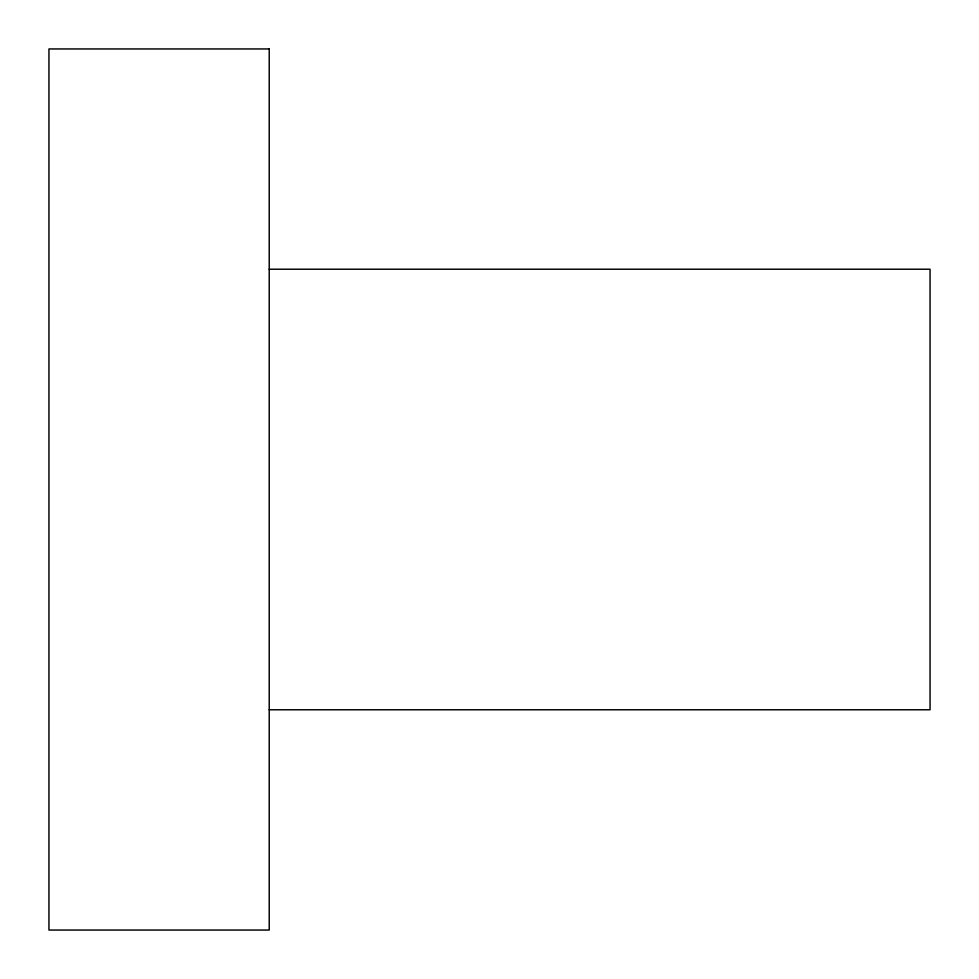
<?xml version="1.0" encoding="UTF-8"?>
<svg xmlns="http://www.w3.org/2000/svg" width="979" height="979" viewBox="0 0 979 979"><rect width="100%" height="100%" fill="white"/><g stroke="black" fill="none" stroke-linecap="round" stroke-linejoin="round"><path stroke-width="1.47" d="M269.225 269.225L930.05 269.225L930.05 709.775L269.225 709.775M269.225 48.95L48.95 48.95L48.95 930.05L269.225 930.05L269.225 48.95"/></g></svg>
